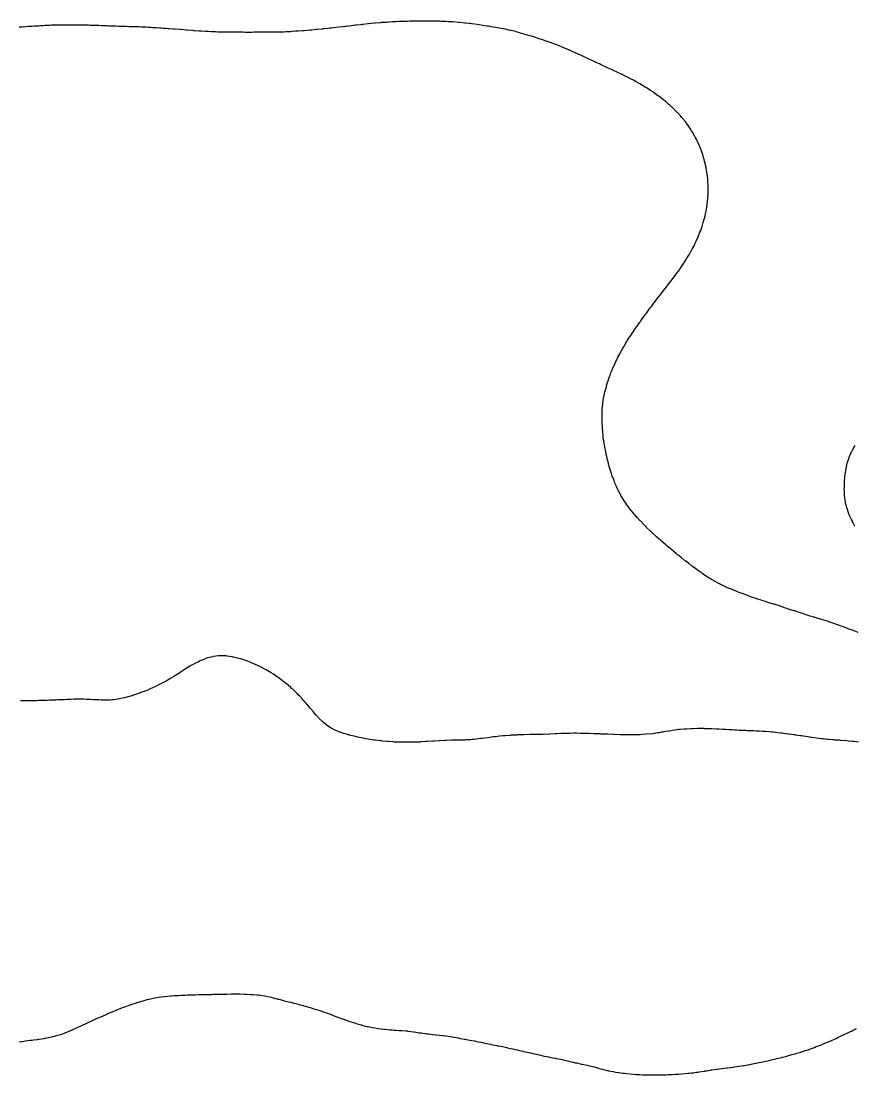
# Model space of a CAD drawing. Extents: x -717078 to -715000, y -984629 to -984000.
# Drawn here: x -716229.2 to -716100.3, y -984193.2 to -984030.1 of the extents above; entities that cross this region are included whole.
import ezdxf

# ---------------------------------------------------------------- set-up
doc = ezdxf.new("R2010")
doc.units = 0
doc.layers.add('buffer_B2_0_1_clip', color=7, linetype='Continuous')

msp = doc.modelspace()

# ---------------------------------------------------------------- linework, layer by layer
at = {"layer": 'buffer_B2_0_1_clip'}
for points in [[(-716099.73, -984124.73), (-716100.29, -984124.5), (-716100.44, -984124.44), (-716100.5, -984124.42), (-716100.63, -984124.37), (-716101.17, -984124.17), (-716101.5, -984124.04), (-716101.9, -984123.9), (-716102.23, -984123.77), (-716102.5, -984123.67), (-716102.63, -984123.63), (-716102.97, -984123.5), (-716103.36, -984123.36), (-716103.5, -984123.31), (-716103.79, -984123.21), (-716104.11, -984123.11), (-716104.5, -984122.97), (-716104.87, -984122.87), (-716105.26, -984122.74), (-716105.5, -984122.67), (-716105.63, -984122.63), (-716106.08, -984122.5), (-716106.41, -984122.41), (-716106.5, -984122.37), (-716106.69, -984122.31), (-716107.17, -984122.17), (-716107.5, -984122.06), (-716107.92, -984121.92), (-716108.17, -984121.83), (-716108.5, -984121.72), (-716108.67, -984121.67), (-716109.2, -984121.5), (-716109.43, -984121.43), (-716109.5, -984121.4), (-716109.64, -984121.36), (-716110.19, -984121.19), (-716110.5, -984121.08), (-716110.94, -984120.94), (-716111.13, -984120.87), (-716111.5, -984120.74), (-716111.68, -984120.68), (-716112.22, -984120.5), (-716112.43, -984120.43), (-716112.5, -984120.4), (-716112.64, -984120.36), (-716113.2, -984120.2), (-716113.5, -984120.1), (-716113.96, -984119.96), (-716114.07, -984119.93), (-716114.5, -984119.8), (-716114.73, -984119.73), (-716115.43, -984119.5), (-716115.48, -984119.48), (-716115.5, -984119.47), (-716115.54, -984119.46), (-716116.22, -984119.22), (-716116.5, -984119.12), (-716116.95, -984118.95), (-716117.11, -984118.89), (-716117.5, -984118.74), (-716117.68, -984118.68), (-716118.16, -984118.5), (-716118.4, -984118.4), (-716118.5, -984118.36), (-716118.73, -984118.27), (-716119.12, -984118.12), (-716119.5, -984117.96), (-716119.83, -984117.83), (-716120.46, -984117.54), (-716120.5, -984117.52), (-716120.52, -984117.52), (-716120.55, -984117.5), (-716121.19, -984117.19), (-716121.5, -984117.02), (-716121.84, -984116.84), (-716122.44, -984116.5), (-716122.48, -984116.48), (-716122.5, -984116.46), (-716122.59, -984116.41), (-716123.1, -984116.1), (-716123.5, -984115.83), (-716123.7, -984115.7), (-716124, -984115.5), (-716124.29, -984115.29), (-716124.5, -984115.14), (-716124.87, -984114.87), (-716125.36, -984114.5), (-716125.44, -984114.44), (-716125.5, -984114.39), (-716126, -984114), (-716126, -984114), (-716126.5, -984113.6), (-716126.56, -984113.56), (-716126.64, -984113.5), (-716127.12, -984113.12), (-716127.5, -984112.8), (-716127.67, -984112.67), (-716127.88, -984112.5), (-716128.22, -984112.22), (-716128.5, -984111.99), (-716128.77, -984111.77), (-716129.1, -984111.5), (-716129.32, -984111.32), (-716129.5, -984111.15), (-716129.85, -984110.85), (-716130.26, -984110.5), (-716130.39, -984110.39), (-716130.5, -984110.28), (-716130.91, -984109.91), (-716131.37, -984109.5), (-716131.43, -984109.43), (-716131.5, -984109.37), (-716131.95, -984108.95), (-716132.41, -984108.5), (-716132.46, -984108.46), (-716132.5, -984108.41), (-716132.95, -984107.95), (-716133.38, -984107.5), (-716133.44, -984107.44), (-716133.5, -984107.36), (-716133.91, -984106.91), (-716134.28, -984106.5), (-716134.38, -984106.38), (-716134.5, -984106.23), (-716134.84, -984105.84), (-716135.12, -984105.5), (-716135.28, -984105.28), (-716135.5, -984104.97), (-716135.7, -984104.7), (-716135.84, -984104.5), (-716136.09, -984104.09), (-716136.35, -984103.65), (-716136.44, -984103.5), (-716136.46, -984103.46), (-716136.5, -984103.38), (-716136.8, -984102.8), (-716136.95, -984102.5), (-716137.12, -984102.12), (-716137.3, -984101.7), (-716137.39, -984101.5), (-716137.42, -984101.42), (-716137.5, -984101.2), (-716137.69, -984100.69), (-716137.77, -984100.5), (-716137.9, -984100.1), (-716137.95, -984099.95), (-716138.1, -984099.5), (-716138.18, -984099.18), (-716138.33, -984098.67), (-716138.38, -984098.5), (-716138.5, -984097.98), (-716138.62, -984097.5), (-716138.65, -984097.35), (-716138.78, -984096.78), (-716138.84, -984096.5), (-716138.91, -984096.09), (-716138.94, -984095.94), (-716139.02, -984095.5), (-716139.08, -984095.08), (-716139.11, -984094.89), (-716139.17, -984094.5), (-716139.19, -984094.19), (-716139.23, -984093.77), (-716139.25, -984093.5), (-716139.27, -984093.27), (-716139.3, -984092.7), (-716139.32, -984092.5), (-716139.32, -984092.32), (-716139.34, -984091.66), (-716139.35, -984091.5), (-716139.34, -984091.34), (-716139.33, -984090.67), (-716139.32, -984090.5), (-716139.31, -984090.31), (-716139.27, -984089.73), (-716139.25, -984089.5), (-716139.21, -984089.21), (-716139.16, -984088.84), (-716139.11, -984088.5), (-716139.02, -984088.02), (-716139.01, -984087.99), (-716138.91, -984087.5), (-716138.82, -984087.18), (-716138.69, -984086.69), (-716138.64, -984086.5), (-716138.61, -984086.39), (-716138.5, -984086.04), (-716138.38, -984085.62), (-716138.34, -984085.5), (-716138.25, -984085.25), (-716138.12, -984084.88), (-716137.98, -984084.5), (-716137.84, -984084.16), (-716137.58, -984083.58), (-716137.55, -984083.5), (-716137.53, -984083.47), (-716137.5, -984083.4), (-716137.22, -984082.78), (-716137.09, -984082.5), (-716136.89, -984082.11), (-716136.62, -984081.62), (-716136.56, -984081.5), (-716136.54, -984081.46), (-716136.5, -984081.4), (-716136.18, -984080.82), (-716136, -984080.5), (-716135.82, -984080.18), (-716135.5, -984079.66), (-716135.44, -984079.56), (-716135.41, -984079.5), (-716135.24, -984079.24), (-716135.06, -984078.94), (-716134.75, -984078.5), (-716134.65, -984078.35), (-716134.5, -984078.14), (-716134.25, -984077.75), (-716134.08, -984077.5), (-716133.84, -984077.16), (-716133.5, -984076.7), (-716133.42, -984076.58), (-716133.36, -984076.5), (-716133.03, -984076.03), (-716133.01, -984075.99), (-716132.64, -984075.5), (-716132.58, -984075.42), (-716132.5, -984075.32), (-716132.16, -984074.84), (-716131.9, -984074.5), (-716131.73, -984074.27), (-716131.5, -984073.98), (-716131.3, -984073.7), (-716131.15, -984073.5), (-716130.87, -984073.13), (-716130.5, -984072.67), (-716130.43, -984072.57), (-716130.37, -984072.5), (-716129.99, -984072.01), (-716129.95, -984071.95), (-716129.6, -984071.5), (-716129.55, -984071.45), (-716129.5, -984071.38), (-716129.12, -984070.88), (-716128.83, -984070.5), (-716128.68, -984070.32), (-716128.5, -984070.09), (-716128.25, -984069.75), (-716128.06, -984069.5), (-716127.83, -984069.17), (-716127.5, -984068.74), (-716127.4, -984068.6), (-716127.34, -984068.5), (-716127.01, -984068.01), (-716127, -984068), (-716126.67, -984067.5), (-716126.6, -984067.4), (-716126.5, -984067.24), (-716126.22, -984066.78), (-716126.05, -984066.5), (-716125.84, -984066.16), (-716125.5, -984065.57), (-716125.48, -984065.52), (-716125.46, -984065.5), (-716125.42, -984065.42), (-716125.13, -984064.87), (-716124.95, -984064.5), (-716124.81, -984064.19), (-716124.5, -984063.51), (-716124.5, -984063.5), (-716124.49, -984063.5), (-716124.49, -984063.49), (-716124.21, -984062.79), (-716124.1, -984062.5), (-716123.94, -984062.06), (-716123.89, -984061.89), (-716123.76, -984061.5), (-716123.7, -984061.3), (-716123.5, -984060.62), (-716123.47, -984060.53), (-716123.47, -984060.5), (-716123.46, -984060.46), (-716123.29, -984059.71), (-716123.25, -984059.5), (-716123.2, -984059.2), (-716123.14, -984058.86), (-716123.08, -984058.5), (-716123.04, -984058.04), (-716123.03, -984057.97), (-716122.98, -984057.5), (-716122.96, -984057.04), (-716122.96, -984056.96), (-716122.94, -984056.5), (-716122.95, -984056.05), (-716122.95, -984055.95), (-716122.96, -984055.5), (-716122.99, -984055.01), (-716122.99, -984054.99), (-716123.02, -984054.5), (-716123.07, -984054.07), (-716123.09, -984053.91), (-716123.14, -984053.5), (-716123.33, -984052.5), (-716123.36, -984052.36), (-716123.5, -984051.77), (-716123.55, -984051.55), (-716123.57, -984051.5), (-716123.59, -984051.41), (-716123.78, -984050.78), (-716123.87, -984050.5), (-716124.04, -984050.04), (-716124.09, -984049.91), (-716124.25, -984049.5), (-716124.33, -984049.33), (-716124.5, -984048.95), (-716124.64, -984048.64), (-716124.71, -984048.5), (-716124.95, -984048.05), (-716124.98, -984047.98), (-716125.25, -984047.5), (-716125.34, -984047.34), (-716125.5, -984047.08), (-716125.73, -984046.73), (-716125.88, -984046.5), (-716126.14, -984046.14), (-716126.5, -984045.64), (-716126.56, -984045.56), (-716126.61, -984045.5), (-716127.02, -984045.02), (-716127.24, -984044.76), (-716127.46, -984044.5), (-716127.48, -984044.48), (-716127.5, -984044.46), (-716127.98, -984043.98), (-716128.46, -984043.5), (-716128.48, -984043.48), (-716128.5, -984043.46), (-716128.86, -984043.14), (-716129.01, -984043.01), (-716129.5, -984042.57), (-716129.54, -984042.54), (-716129.59, -984042.5), (-716130.1, -984042.1), (-716130.5, -984041.79), (-716130.67, -984041.67), (-716130.91, -984041.5), (-716131.26, -984041.26), (-716131.5, -984041.08), (-716131.85, -984040.85), (-716132.39, -984040.5), (-716132.46, -984040.46), (-716132.5, -984040.43), (-716132.68, -984040.32), (-716133.08, -984040.08), (-716133.5, -984039.83), (-716133.71, -984039.71), (-716134.09, -984039.5), (-716134.35, -984039.35), (-716134.5, -984039.27), (-716134.96, -984039.04), (-716135.01, -984039.01), (-716135.5, -984038.76), (-716135.68, -984038.68), (-716136.03, -984038.5), (-716136.34, -984038.34), (-716136.5, -984038.26), (-716136.94, -984038.06), (-716137.03, -984038.02), (-716137.5, -984037.8), (-716137.71, -984037.71), (-716138.15, -984037.5), (-716138.39, -984037.39), (-716138.5, -984037.33), (-716138.81, -984037.19), (-716139.07, -984037.07), (-716139.5, -984036.87), (-716139.75, -984036.75), (-716140.3, -984036.5), (-716140.44, -984036.44), (-716140.5, -984036.41), (-716140.67, -984036.33), (-716141.12, -984036.12), (-716141.5, -984035.95), (-716141.81, -984035.81), (-716142.45, -984035.5), (-716142.49, -984035.49), (-716142.5, -984035.48), (-716142.54, -984035.46), (-716143.17, -984035.17), (-716143.5, -984035.01), (-716143.86, -984034.86), (-716144.39, -984034.61), (-716144.5, -984034.56), (-716144.54, -984034.54), (-716144.64, -984034.5), (-716145.25, -984034.25), (-716145.5, -984034.14), (-716145.96, -984033.96), (-716146.1, -984033.9), (-716146.5, -984033.74), (-716146.68, -984033.68), (-716147.16, -984033.5), (-716147.41, -984033.41), (-716147.5, -984033.38), (-716147.68, -984033.32), (-716148.16, -984033.16), (-716148.5, -984033.04), (-716148.9, -984032.9), (-716149.21, -984032.79), (-716149.5, -984032.69), (-716150.11, -984032.5), (-716150.5, -984032.39), (-716151.97, -984031.97), (-716152.06, -984031.94), (-716152.5, -984031.82), (-716152.75, -984031.75), (-716153.42, -984031.58), (-716153.5, -984031.56), (-716153.77, -984031.5), (-716154.5, -984031.34), (-716154.69, -984031.31), (-716155.21, -984031.21), (-716155.5, -984031.15), (-716156.5, -984030.98), (-716156.91, -984030.91), (-716157.11, -984030.89), (-716157.5, -984030.83), (-716158.66, -984030.66), (-716159.45, -984030.55), (-716159.5, -984030.55), (-716159.54, -984030.54), (-716159.87, -984030.5), (-716160.43, -984030.43), (-716160.5, -984030.42), (-716160.58, -984030.42), (-716161.35, -984030.35), (-716161.5, -984030.33), (-716162.5, -984030.25), (-716162.77, -984030.23), (-716163.21, -984030.21), (-716163.5, -984030.19), (-716163.82, -984030.18), (-716164.16, -984030.16), (-716164.5, -984030.15), (-716164.86, -984030.14), (-716165.13, -984030.13), (-716165.5, -984030.12), (-716165.88, -984030.12), (-716166.12, -984030.12), (-716166.5, -984030.11), (-716166.88, -984030.12), (-716167.12, -984030.12), (-716167.5, -984030.12), (-716167.87, -984030.13), (-716168.14, -984030.14), (-716168.5, -984030.14), (-716168.85, -984030.15), (-716169.15, -984030.15), (-716169.5, -984030.16), (-716169.83, -984030.17), (-716170.18, -984030.18), (-716170.5, -984030.19), (-716170.8, -984030.2), (-716171.23, -984030.23), (-716171.5, -984030.24), (-716171.75, -984030.25), (-716172.29, -984030.29), (-716172.5, -984030.3), (-716172.69, -984030.31), (-716173.35, -984030.35), (-716173.5, -984030.36), (-716173.63, -984030.37), (-716174.44, -984030.44), (-716174.5, -984030.45), (-716174.55, -984030.45), (-716175.01, -984030.5), (-716175.45, -984030.55), (-716175.5, -984030.55), (-716175.55, -984030.55), (-716176.36, -984030.64), (-716176.5, -984030.65), (-716176.67, -984030.67), (-716177.26, -984030.74), (-716177.5, -984030.76), (-716177.8, -984030.8), (-716178.16, -984030.84), (-716178.5, -984030.88), (-716178.93, -984030.93), (-716179.05, -984030.95), (-716179.5, -984031), (-716180.5, -984031.11), (-716180.85, -984031.15), (-716181.19, -984031.19), (-716181.5, -984031.22), (-716181.75, -984031.25), (-716182.32, -984031.32), (-716182.5, -984031.34), (-716182.65, -984031.35), (-716183.43, -984031.43), (-716183.5, -984031.43), (-716183.56, -984031.44), (-716184.25, -984031.5), (-716184.48, -984031.52), (-716184.5, -984031.52), (-716184.52, -984031.52), (-716185.4, -984031.6), (-716185.5, -984031.61), (-716185.61, -984031.61), (-716186.33, -984031.67), (-716186.5, -984031.68), (-716186.7, -984031.7), (-716187.26, -984031.74), (-716187.5, -984031.76), (-716187.78, -984031.78), (-716188.2, -984031.8), (-716188.5, -984031.81), (-716188.82, -984031.82), (-716189.17, -984031.83), (-716189.5, -984031.84), (-716189.84, -984031.84), (-716190.16, -984031.84), (-716190.5, -984031.84), (-716190.84, -984031.84), (-716191.15, -984031.85), (-716191.5, -984031.85), (-716192.5, -984031.84), (-716192.85, -984031.85), (-716193.15, -984031.85), (-716193.5, -984031.86), (-716193.86, -984031.86), (-716194.14, -984031.86), (-716194.5, -984031.86), (-716194.85, -984031.85), (-716195.15, -984031.85), (-716195.5, -984031.85), (-716195.84, -984031.84), (-716196.15, -984031.85), (-716196.5, -984031.85), (-716196.84, -984031.84), (-716197.16, -984031.84), (-716197.5, -984031.84), (-716197.83, -984031.83), (-716198.17, -984031.83), (-716198.5, -984031.82), (-716198.81, -984031.81), (-716199.2, -984031.8), (-716199.5, -984031.79), (-716199.77, -984031.77), (-716200.25, -984031.75), (-716200.5, -984031.73), (-716200.72, -984031.72), (-716201.32, -984031.68), (-716201.5, -984031.66), (-716201.65, -984031.65), (-716202.39, -984031.61), (-716202.5, -984031.6), (-716202.59, -984031.59), (-716203.49, -984031.51), (-716203.5, -984031.51), (-716203.51, -984031.51), (-716203.62, -984031.5), (-716204.44, -984031.44), (-716204.5, -984031.44), (-716204.57, -984031.43), (-716205.38, -984031.38), (-716205.5, -984031.37), (-716205.64, -984031.36), (-716206.31, -984031.31), (-716206.5, -984031.3), (-716206.72, -984031.28), (-716207.24, -984031.24), (-716207.5, -984031.22), (-716207.8, -984031.2), (-716208.18, -984031.18), (-716208.5, -984031.16), (-716208.86, -984031.14), (-716209.12, -984031.12), (-716209.5, -984031.1), (-716209.92, -984031.08), (-716210.07, -984031.07), (-716210.5, -984031.05), (-716210.97, -984031.03), (-716211.03, -984031.03), (-716211.5, -984031.01), (-716212, -984031), (-716212, -984031), (-716212.5, -984030.99), (-716212.97, -984030.97), (-716213.03, -984030.97), (-716213.5, -984030.95), (-716213.94, -984030.94), (-716214.06, -984030.94), (-716214.5, -984030.92), (-716214.9, -984030.9), (-716215.1, -984030.9), (-716215.5, -984030.88), (-716215.87, -984030.87), (-716216.14, -984030.86), (-716216.5, -984030.85), (-716216.83, -984030.83), (-716217.18, -984030.82), (-716217.5, -984030.81), (-716217.8, -984030.8), (-716218.21, -984030.79), (-716218.5, -984030.78), (-716218.77, -984030.77), (-716219.23, -984030.77), (-716219.5, -984030.76), (-716219.75, -984030.75), (-716220.25, -984030.75), (-716220.5, -984030.74), (-716220.74, -984030.74), (-716221.26, -984030.74), (-716221.5, -984030.73), (-716221.73, -984030.73), (-716222.27, -984030.73), (-716222.5, -984030.73), (-716222.73, -984030.73), (-716223.26, -984030.74), (-716223.5, -984030.74), (-716223.75, -984030.75), (-716224.24, -984030.76), (-716224.5, -984030.77), (-716224.78, -984030.78), (-716225.2, -984030.8), (-716225.5, -984030.82), (-716225.83, -984030.83), (-716226.14, -984030.86), (-716226.5, -984030.88), (-716226.9, -984030.9), (-716227.09, -984030.91), (-716227.5, -984030.94), (-716227.97, -984030.97), (-716228.03, -984030.97), (-716228.5, -984031), (-716228.96, -984031.04), (-716229.04, -984031.04), (-716229.5, -984031.08)], [(-716100.25, -984108.25), (-716100.5, -984107.75), (-716100.6, -984107.6), (-716100.65, -984107.5), (-716100.79, -984107.21), (-716100.93, -984106.93), (-716101.13, -984106.5), (-716101.22, -984106.22), (-716101.46, -984105.54), (-716101.48, -984105.5), (-716101.48, -984105.48), (-716101.5, -984105.39), (-716101.69, -984104.69), (-716101.73, -984104.5), (-716101.77, -984104.23), (-716101.82, -984103.82), (-716101.86, -984103.5), (-716101.87, -984103.13), (-716101.88, -984102.88), (-716101.89, -984102.5), (-716101.88, -984102.12), (-716101.88, -984101.88), (-716101.87, -984101.5), (-716101.85, -984101.15), (-716101.82, -984100.82), (-716101.8, -984100.5), (-716101.76, -984100.24), (-716101.68, -984099.68), (-716101.66, -984099.5), (-716101.63, -984099.37), (-716101.5, -984098.82), (-716101.44, -984098.56), (-716101.43, -984098.5), (-716101.39, -984098.39), (-716101.2, -984097.8), (-716101.09, -984097.5), (-716100.91, -984097.09), (-716100.71, -984096.71), (-716100.61, -984096.5), (-716100.57, -984096.43), (-716100.5, -984096.31), (-716100.22, -984095.78)], [(-716099.68, -984141.68), (-716100.41, -984141.59), (-716100.5, -984141.58), (-716100.58, -984141.58), (-716101.32, -984141.5), (-716101.48, -984141.48), (-716101.5, -984141.48), (-716101.52, -984141.48), (-716102.41, -984141.41), (-716102.5, -984141.4), (-716102.61, -984141.39), (-716103.34, -984141.34), (-716103.5, -984141.33), (-716103.69, -984141.31), (-716104.26, -984141.26), (-716104.5, -984141.24), (-716104.79, -984141.21), (-716105.17, -984141.17), (-716105.5, -984141.14), (-716106.5, -984141.02), (-716106.95, -984140.95), (-716107.07, -984140.93), (-716107.5, -984140.87), (-716107.82, -984140.82), (-716108.24, -984140.76), (-716108.5, -984140.72), (-716108.69, -984140.69), (-716109.41, -984140.59), (-716109.5, -984140.57), (-716109.56, -984140.56), (-716110, -984140.5), (-716110.44, -984140.44), (-716110.5, -984140.44), (-716110.57, -984140.43), (-716111.32, -984140.32), (-716111.5, -984140.3), (-716111.73, -984140.27), (-716112.21, -984140.21), (-716112.5, -984140.18), (-716112.86, -984140.14), (-716113.12, -984140.12), (-716113.5, -984140.08), (-716113.95, -984140.05), (-716114.04, -984140.04), (-716114.5, -984140.01), (-716114.99, -984139.99), (-716115.01, -984139.99), (-716115.5, -984139.96), (-716115.94, -984139.94), (-716116.06, -984139.94), (-716116.5, -984139.92), (-716116.9, -984139.9), (-716117.11, -984139.89), (-716117.5, -984139.88), (-716117.86, -984139.86), (-716118.15, -984139.85), (-716118.5, -984139.83), (-716118.82, -984139.82), (-716119.21, -984139.79), (-716119.5, -984139.78), (-716119.77, -984139.77), (-716120.26, -984139.74), (-716120.5, -984139.72), (-716120.71, -984139.71), (-716121.32, -984139.68), (-716121.5, -984139.67), (-716121.66, -984139.66), (-716122.38, -984139.62), (-716122.5, -984139.62), (-716122.62, -984139.62), (-716123.41, -984139.59), (-716123.5, -984139.59), (-716123.58, -984139.58), (-716124.43, -984139.57), (-716124.5, -984139.57), (-716124.58, -984139.58), (-716125.41, -984139.59), (-716125.5, -984139.59), (-716125.6, -984139.6), (-716126.36, -984139.64), (-716126.5, -984139.65), (-716126.66, -984139.66), (-716127.28, -984139.72), (-716127.5, -984139.74), (-716127.78, -984139.78), (-716128.17, -984139.83), (-716128.5, -984139.88), (-716128.95, -984139.95), (-716129.04, -984139.96), (-716129.5, -984140.04), (-716129.89, -984140.11), (-716130.15, -984140.15), (-716130.5, -984140.21), (-716130.75, -984140.25), (-716131.33, -984140.33), (-716131.5, -984140.36), (-716132.5, -984140.46), (-716132.54, -984140.46), (-716133.15, -984140.5), (-716133.48, -984140.52), (-716133.5, -984140.52), (-716133.52, -984140.52), (-716134.45, -984140.55), (-716134.5, -984140.55), (-716134.55, -984140.55), (-716135.45, -984140.55), (-716135.5, -984140.55), (-716135.55, -984140.55), (-716136.47, -984140.53), (-716136.5, -984140.53), (-716136.53, -984140.53), (-716137.5, -984140.5), (-716137.5, -984140.5), (-716137.5, -984140.5), (-716137.57, -984140.5), (-716138.46, -984140.46), (-716138.5, -984140.46), (-716138.54, -984140.46), (-716139.42, -984140.42), (-716139.5, -984140.42), (-716139.59, -984140.41), (-716140.38, -984140.38), (-716140.5, -984140.38), (-716140.63, -984140.37), (-716141.35, -984140.35), (-716141.5, -984140.34), (-716141.67, -984140.33), (-716142.32, -984140.32), (-716142.5, -984140.31), (-716142.69, -984140.31), (-716143.3, -984140.3), (-716143.5, -984140.3), (-716143.7, -984140.3), (-716144.31, -984140.31), (-716144.5, -984140.31), (-716144.69, -984140.31), (-716145.34, -984140.34), (-716145.5, -984140.35), (-716145.65, -984140.35), (-716146.39, -984140.39), (-716146.5, -984140.39), (-716146.61, -984140.39), (-716147.44, -984140.44), (-716147.5, -984140.44), (-716147.56, -984140.44), (-716148.47, -984140.47), (-716148.5, -984140.47), (-716148.53, -984140.47), (-716149.49, -984140.49), (-716149.5, -984140.49), (-716149.51, -984140.49), (-716150.3, -984140.5), (-716150.5, -984140.5), (-716150.5, -984140.5), (-716150.5, -984140.5), (-716151.47, -984140.53), (-716151.5, -984140.53), (-716151.53, -984140.53), (-716152.44, -984140.56), (-716152.5, -984140.56), (-716152.57, -984140.57), (-716153.39, -984140.61), (-716153.5, -984140.62), (-716153.63, -984140.63), (-716154.32, -984140.68), (-716154.5, -984140.7), (-716154.72, -984140.72), (-716155.23, -984140.77), (-716155.5, -984140.8), (-716155.84, -984140.84), (-716156.13, -984140.87), (-716156.5, -984140.92), (-716156.98, -984140.98), (-716157.01, -984140.99), (-716157.5, -984141.05), (-716157.9, -984141.1), (-716158.13, -984141.13), (-716158.5, -984141.17), (-716158.8, -984141.2), (-716159.25, -984141.25), (-716159.5, -984141.27), (-716159.71, -984141.29), (-716160.33, -984141.33), (-716160.5, -984141.34), (-716160.66, -984141.34), (-716161.37, -984141.37), (-716161.5, -984141.37), (-716161.63, -984141.37), (-716162.39, -984141.39), (-716162.5, -984141.39), (-716162.61, -984141.39), (-716163.41, -984141.41), (-716163.5, -984141.42), (-716163.58, -984141.42), (-716164.45, -984141.45), (-716164.5, -984141.45), (-716164.55, -984141.45), (-716165.29, -984141.5), (-716165.49, -984141.51), (-716165.5, -984141.51), (-716165.51, -984141.51), (-716166.42, -984141.58), (-716166.5, -984141.58), (-716166.59, -984141.59), (-716167.37, -984141.63), (-716167.5, -984141.65), (-716167.65, -984141.65), (-716168.33, -984141.67), (-716168.5, -984141.68), (-716168.68, -984141.68), (-716169.31, -984141.69), (-716169.5, -984141.69), (-716169.69, -984141.69), (-716170.32, -984141.68), (-716170.5, -984141.68), (-716170.67, -984141.67), (-716171.35, -984141.65), (-716171.5, -984141.65), (-716171.64, -984141.64), (-716172.41, -984141.59), (-716172.5, -984141.58), (-716172.57, -984141.57), (-716173.36, -984141.5), (-716173.49, -984141.49), (-716173.5, -984141.49), (-716173.51, -984141.49), (-716174.38, -984141.38), (-716174.5, -984141.36), (-716174.66, -984141.34), (-716175.25, -984141.25), (-716175.5, -984141.21), (-716175.86, -984141.14), (-716176.1, -984141.1), (-716176.5, -984141.02), (-716176.93, -984140.93), (-716177.11, -984140.89), (-716177.5, -984140.8), (-716177.75, -984140.75), (-716178.42, -984140.58), (-716178.5, -984140.57), (-716178.55, -984140.55), (-716178.74, -984140.5), (-716179.33, -984140.33), (-716179.5, -984140.27), (-716179.86, -984140.14), (-716180.06, -984140.06), (-716180.5, -984139.89), (-716180.76, -984139.76), (-716181.25, -984139.5), (-716181.41, -984139.41), (-716181.5, -984139.35), (-716181.99, -984138.99), (-716182.08, -984138.92), (-716182.5, -984138.58), (-716182.54, -984138.54), (-716182.59, -984138.5), (-716183.04, -984138.04), (-716183.5, -984137.56), (-716183.53, -984137.53), (-716183.55, -984137.5), (-716183.87, -984137.13), (-716183.99, -984136.99), (-716184.41, -984136.5), (-716184.45, -984136.45), (-716184.5, -984136.39), (-716184.91, -984135.91), (-716185.25, -984135.5), (-716185.37, -984135.37), (-716185.5, -984135.22), (-716185.84, -984134.84), (-716186.16, -984134.5), (-716186.33, -984134.33), (-716186.5, -984134.15), (-716186.83, -984133.83), (-716187.18, -984133.5), (-716187.35, -984133.35), (-716187.5, -984133.21), (-716187.88, -984132.88), (-716188.34, -984132.5), (-716188.43, -984132.43), (-716188.5, -984132.37), (-716189, -984132), (-716189.03, -984131.97), (-716189.5, -984131.62), (-716189.57, -984131.57), (-716189.68, -984131.5), (-716190.18, -984131.18), (-716190.5, -984130.96), (-716190.8, -984130.8), (-716191.31, -984130.5), (-716191.43, -984130.43), (-716191.5, -984130.39), (-716191.73, -984130.27), (-716192.09, -984130.09), (-716192.5, -984129.88), (-716192.76, -984129.76), (-716193.31, -984129.5), (-716193.44, -984129.44), (-716193.5, -984129.41), (-716193.64, -984129.36), (-716194.16, -984129.16), (-716194.5, -984129.02), (-716194.9, -984128.9), (-716195.2, -984128.8), (-716195.5, -984128.71), (-716195.67, -984128.67), (-716196.39, -984128.5), (-716196.48, -984128.48), (-716196.5, -984128.47), (-716196.53, -984128.47), (-716197.36, -984128.36), (-716197.5, -984128.34), (-716197.66, -984128.34), (-716198.33, -984128.33), (-716198.5, -984128.33), (-716198.66, -984128.34), (-716199.43, -984128.43), (-716199.5, -984128.43), (-716199.55, -984128.45), (-716199.76, -984128.5), (-716200.35, -984128.65), (-716200.5, -984128.69), (-716200.82, -984128.82), (-716201.08, -984128.92), (-716201.5, -984129.1), (-716201.77, -984129.23), (-716202.31, -984129.5), (-716202.44, -984129.56), (-716202.5, -984129.6), (-716202.73, -984129.73), (-716203.07, -984129.93), (-716203.5, -984130.18), (-716203.69, -984130.31), (-716203.99, -984130.5), (-716204.3, -984130.7), (-716204.5, -984130.82), (-716204.91, -984131.09), (-716205.39, -984131.39), (-716205.5, -984131.46), (-716205.52, -984131.48), (-716205.56, -984131.5), (-716206.15, -984131.85), (-716206.5, -984132.06), (-716206.78, -984132.22), (-716207.29, -984132.5), (-716207.43, -984132.57), (-716207.5, -984132.61), (-716207.71, -984132.71), (-716208.1, -984132.9), (-716208.5, -984133.1), (-716208.77, -984133.23), (-716209.35, -984133.5), (-716209.45, -984133.55), (-716209.5, -984133.57), (-716209.61, -984133.61), (-716210.17, -984133.83), (-716210.5, -984133.96), (-716210.9, -984134.1), (-716211.21, -984134.21), (-716211.5, -984134.31), (-716211.64, -984134.36), (-716212.08, -984134.5), (-716212.4, -984134.6), (-716212.5, -984134.63), (-716212.67, -984134.67), (-716213.19, -984134.81), (-716213.5, -984134.89), (-716213.98, -984134.98), (-716214.01, -984134.99), (-716214.5, -984135.08), (-716214.88, -984135.12), (-716215.15, -984135.15), (-716215.5, -984135.18), (-716215.82, -984135.18), (-716216.18, -984135.18), (-716216.5, -984135.19), (-716216.83, -984135.17), (-716217.15, -984135.15), (-716217.5, -984135.14), (-716217.89, -984135.11), (-716218.1, -984135.1), (-716218.5, -984135.08), (-716218.94, -984135.06), (-716219.05, -984135.05), (-716219.5, -984135.03), (-716219.97, -984135.03), (-716220.03, -984135.03), (-716220.5, -984135.02), (-716220.96, -984135.04), (-716221.04, -984135.04), (-716221.5, -984135.05), (-716221.93, -984135.07), (-716222.08, -984135.08), (-716222.5, -984135.1), (-716222.89, -984135.11), (-716223.13, -984135.13), (-716223.5, -984135.14), (-716223.84, -984135.16), (-716224.18, -984135.18), (-716224.5, -984135.19), (-716224.8, -984135.2), (-716225.22, -984135.22), (-716225.5, -984135.23), (-716225.77, -984135.23), (-716226.24, -984135.24), (-716226.5, -984135.25), (-716226.74, -984135.26), (-716227.27, -984135.27), (-716227.5, -984135.27), (-716227.72, -984135.28), (-716228.28, -984135.28), (-716228.5, -984135.28), (-716228.71, -984135.29), (-716229.3, -984135.3)], [(-716229.5, -984188.05), (-716229.02, -984187.98), (-716228.97, -984187.97), (-716228.5, -984187.9), (-716228.15, -984187.85), (-716227.8, -984187.8), (-716227.5, -984187.76), (-716227.27, -984187.73), (-716226.65, -984187.65), (-716226.5, -984187.63), (-716226.38, -984187.62), (-716225.62, -984187.5), (-716225.52, -984187.48), (-716225.5, -984187.48), (-716225.48, -984187.48), (-716224.68, -984187.32), (-716224.5, -984187.28), (-716224.2, -984187.2), (-716223.88, -984187.12), (-716223.5, -984187.02), (-716223.1, -984186.9), (-716222.8, -984186.8), (-716222.5, -984186.7), (-716222.36, -984186.64), (-716222.03, -984186.5), (-716221.66, -984186.34), (-716221.5, -984186.28), (-716220.5, -984185.82), (-716220.28, -984185.72), (-716219.6, -984185.4), (-716219.5, -984185.35), (-716219.23, -984185.23), (-716218.92, -984185.08), (-716218.5, -984184.89), (-716218.23, -984184.77), (-716217.65, -984184.5), (-716217.55, -984184.45), (-716217.38, -984184.38), (-716216.85, -984184.15), (-716216.5, -984183.99), (-716216.16, -984183.84), (-716215.6, -984183.6), (-716215.5, -984183.55), (-716215.46, -984183.54), (-716215.37, -984183.5), (-716214.76, -984183.24), (-716214.5, -984183.13), (-716213.5, -984182.73), (-716213.33, -984182.67), (-716212.86, -984182.5), (-716212.6, -984182.4), (-716212.5, -984182.37), (-716212.31, -984182.31), (-716211.84, -984182.16), (-716211.5, -984182.05), (-716211.08, -984181.92), (-716210.84, -984181.84), (-716210.5, -984181.73), (-716210.32, -984181.68), (-716209.67, -984181.5), (-716209.5, -984181.45), (-716209.44, -984181.44), (-716208.72, -984181.28), (-716208.5, -984181.23), (-716208.18, -984181.18), (-716207.87, -984181.13), (-716207.5, -984181.08), (-716207.02, -984181.02), (-716206.98, -984181.02), (-716206.5, -984180.97), (-716206.07, -984180.93), (-716205.92, -984180.92), (-716205.5, -984180.89), (-716205.13, -984180.87), (-716204.85, -984180.85), (-716204.5, -984180.83), (-716204.18, -984180.82), (-716203.8, -984180.8), (-716203.5, -984180.79), (-716203.22, -984180.78), (-716202.76, -984180.76), (-716202.5, -984180.75), (-716202.25, -984180.75), (-716201.73, -984180.73), (-716201.5, -984180.73), (-716201.28, -984180.72), (-716200.71, -984180.71), (-716200.5, -984180.7), (-716200.3, -984180.7), (-716199.69, -984180.69), (-716199.5, -984180.68), (-716199.32, -984180.68), (-716198.66, -984180.66), (-716198.5, -984180.66), (-716198.34, -984180.66), (-716197.64, -984180.64), (-716197.5, -984180.64), (-716197.36, -984180.64), (-716196.63, -984180.63), (-716196.5, -984180.63), (-716196.37, -984180.63), (-716195.63, -984180.63), (-716195.5, -984180.63), (-716195.37, -984180.63), (-716194.64, -984180.64), (-716194.5, -984180.65), (-716194.34, -984180.66), (-716193.69, -984180.69), (-716193.5, -984180.7), (-716193.28, -984180.72), (-716192.76, -984180.76), (-716192.5, -984180.79), (-716192.16, -984180.84), (-716191.88, -984180.88), (-716191.5, -984180.94), (-716190.5, -984181.15), (-716190.22, -984181.22), (-716189.63, -984181.37), (-716189.5, -984181.4), (-716189.42, -984181.42), (-716189.13, -984181.5), (-716188.63, -984181.63), (-716188.5, -984181.67), (-716188.27, -984181.73), (-716187.83, -984181.83), (-716187.5, -984181.92), (-716187.03, -984182.03), (-716186.94, -984182.06), (-716186.5, -984182.17), (-716186.24, -984182.24), (-716185.59, -984182.41), (-716185.5, -984182.43), (-716185.45, -984182.45), (-716184.5, -984182.73), (-716184.17, -984182.83), (-716183.91, -984182.91), (-716183.5, -984183.04), (-716183.16, -984183.16), (-716182.69, -984183.31), (-716182.5, -984183.38), (-716182.41, -984183.41), (-716182.16, -984183.5), (-716181.67, -984183.67), (-716181.5, -984183.73), (-716181.13, -984183.87), (-716180.94, -984183.94), (-716180.5, -984184.1), (-716180.21, -984184.21), (-716179.54, -984184.46), (-716179.5, -984184.47), (-716179.48, -984184.48), (-716179.43, -984184.5), (-716178.75, -984184.75), (-716178.5, -984184.83), (-716178.01, -984184.99), (-716178, -984185), (-716177.5, -984185.16), (-716177.24, -984185.24), (-716176.57, -984185.43), (-716176.5, -984185.45), (-716176.46, -984185.46), (-716176.32, -984185.5), (-716175.66, -984185.66), (-716175.5, -984185.69), (-716175.26, -984185.74), (-716174.83, -984185.83), (-716174.5, -984185.89), (-716174.04, -984185.96), (-716173.97, -984185.97), (-716173.5, -984186.04), (-716173.09, -984186.09), (-716172.9, -984186.1), (-716172.5, -984186.14), (-716172.17, -984186.17), (-716171.81, -984186.19), (-716171.5, -984186.22), (-716171.23, -984186.23), (-716170.74, -984186.26), (-716170.5, -984186.28), (-716170.3, -984186.3), (-716169.65, -984186.35), (-716169.5, -984186.36), (-716169.38, -984186.38), (-716168.51, -984186.49), (-716168.5, -984186.49), (-716168.49, -984186.49), (-716168.42, -984186.5), (-716167.62, -984186.62), (-716167.5, -984186.63), (-716167.34, -984186.66), (-716166.75, -984186.75), (-716166.5, -984186.78), (-716166.18, -984186.82), (-716165.86, -984186.86), (-716165.5, -984186.9), (-716165.06, -984186.94), (-716164.95, -984186.95), (-716164.5, -984187), (-716164.05, -984187.05), (-716163.93, -984187.07), (-716163.5, -984187.12), (-716163.16, -984187.16), (-716162.78, -984187.22), (-716162.5, -984187.26), (-716162.3, -984187.3), (-716161.56, -984187.44), (-716161.5, -984187.45), (-716161.46, -984187.46), (-716161.27, -984187.5), (-716160.62, -984187.62), (-716160.5, -984187.64), (-716160.32, -984187.68), (-716159.78, -984187.78), (-716159.5, -984187.83), (-716159.1, -984187.9), (-716158.94, -984187.94), (-716158.5, -984188.02), (-716158.1, -984188.1), (-716157.84, -984188.16), (-716157.5, -984188.23), (-716157.28, -984188.28), (-716156.58, -984188.42), (-716156.5, -984188.44), (-716156.45, -984188.45), (-716156.21, -984188.5), (-716155.61, -984188.61), (-716155.5, -984188.63), (-716155.34, -984188.66), (-716154.77, -984188.77), (-716154.5, -984188.83), (-716154.08, -984188.92), (-716153.95, -984188.95), (-716153.5, -984189.05), (-716153.13, -984189.13), (-716152.78, -984189.22), (-716152.5, -984189.28), (-716152.32, -984189.32), (-716151.55, -984189.5), (-716151.51, -984189.51), (-716151.5, -984189.51), (-716151.49, -984189.51), (-716150.68, -984189.68), (-716150.5, -984189.73), (-716150.2, -984189.8), (-716149.87, -984189.87), (-716149.5, -984189.96), (-716149.06, -984190.06), (-716148.89, -984190.11), (-716148.5, -984190.2), (-716148.25, -984190.25), (-716147.62, -984190.38), (-716147.5, -984190.4), (-716147.42, -984190.42), (-716146.99, -984190.5), (-716146.57, -984190.57), (-716146.5, -984190.59), (-716146.39, -984190.61), (-716145.74, -984190.74), (-716145.5, -984190.79), (-716145.13, -984190.87), (-716144.92, -984190.92), (-716144.5, -984191.02), (-716144.11, -984191.11), (-716143.81, -984191.19), (-716143.5, -984191.26), (-716143.3, -984191.3), (-716142.51, -984191.49), (-716142.5, -984191.49), (-716142.49, -984191.49), (-716142.45, -984191.5), (-716141.66, -984191.66), (-716141.5, -984191.7), (-716141.24, -984191.76), (-716140.85, -984191.85), (-716140.5, -984191.93), (-716140.05, -984192.05), (-716139.91, -984192.09), (-716139.5, -984192.2), (-716139.26, -984192.26), (-716138.55, -984192.45), (-716138.5, -984192.47), (-716138.47, -984192.47), (-716138.34, -984192.5), (-716137.64, -984192.64), (-716137.5, -984192.67), (-716137.29, -984192.71), (-716136.78, -984192.78), (-716136.5, -984192.83), (-716136.12, -984192.88), (-716135.9, -984192.9), (-716135.5, -984192.96), (-716135, -984193), (-716135, -984193), (-716134.5, -984193.04), (-716134.07, -984193.07), (-716133.92, -984193.08), (-716133.5, -984193.11), (-716133.12, -984193.12), (-716132.87, -984193.13), (-716132.5, -984193.14), (-716132.15, -984193.15), (-716131.85, -984193.15), (-716131.5, -984193.16), (-716131.15, -984193.15), (-716130.85, -984193.15), (-716130.5, -984193.15), (-716130.14, -984193.14), (-716129.87, -984193.13), (-716129.5, -984193.12), (-716129.11, -984193.11), (-716128.9, -984193.1), (-716128.5, -984193.09), (-716128.06, -984193.06), (-716127.94, -984193.06), (-716127.5, -984193.03), (-716127, -984193), (-716127, -984193), (-716126.5, -984192.96), (-716126.09, -984192.91), (-716125.89, -984192.89), (-716125.5, -984192.85), (-716125.19, -984192.81), (-716124.75, -984192.75), (-716124.5, -984192.71), (-716124.32, -984192.68), (-716123.56, -984192.56), (-716123.5, -984192.55), (-716123.46, -984192.54), (-716123.19, -984192.5), (-716122.6, -984192.4), (-716122.5, -984192.38), (-716122.37, -984192.37), (-716121.73, -984192.27), (-716121.5, -984192.24), (-716121.21, -984192.21), (-716120.84, -984192.16), (-716120.5, -984192.13), (-716120.08, -984192.08), (-716119.94, -984192.06), (-716119.5, -984192.01), (-716119.05, -984191.95), (-716118.93, -984191.93), (-716118.5, -984191.87), (-716118.18, -984191.82), (-716117.75, -984191.75), (-716117.5, -984191.71), (-716117.32, -984191.68), (-716116.54, -984191.54), (-716116.5, -984191.53), (-716116.47, -984191.53), (-716116.32, -984191.5), (-716115.64, -984191.36), (-716115.5, -984191.34), (-716115.3, -984191.3), (-716114.81, -984191.19), (-716114.5, -984191.13), (-716114.03, -984191.03), (-716113.98, -984191.02), (-716113.5, -984190.91), (-716113.17, -984190.83), (-716112.73, -984190.73), (-716112.5, -984190.68), (-716112.36, -984190.64), (-716111.76, -984190.5), (-716111.55, -984190.45), (-716111.5, -984190.43), (-716111.4, -984190.4), (-716110.77, -984190.23), (-716110.5, -984190.15), (-716110.01, -984190.01), (-716109.99, -984190.01), (-716109.5, -984189.87), (-716109.22, -984189.78), (-716108.61, -984189.61), (-716108.5, -984189.58), (-716108.44, -984189.56), (-716108.25, -984189.5), (-716107.69, -984189.31), (-716107.5, -984189.25), (-716107.1, -984189.1), (-716106.95, -984189.05), (-716106.5, -984188.89), (-716106.22, -984188.78), (-716105.53, -984188.53), (-716105.5, -984188.52), (-716105.48, -984188.52), (-716105.45, -984188.5), (-716104.79, -984188.21), (-716104.5, -984188.09), (-716104.09, -984187.91), (-716103.77, -984187.77), (-716103.5, -984187.65), (-716103.4, -984187.6), (-716103.16, -984187.5), (-716102.72, -984187.28), (-716102.5, -984187.18), (-716102.04, -984186.96), (-716101.89, -984186.89), (-716101.5, -984186.7), (-716101.36, -984186.64), (-716101.05, -984186.5), (-716100.69, -984186.31), (-716100.5, -984186.22), (-716100.01, -984185.99)]]:
    msp.add_lwpolyline(points, dxfattribs=at)

doc.saveas('drawing.dxf')
